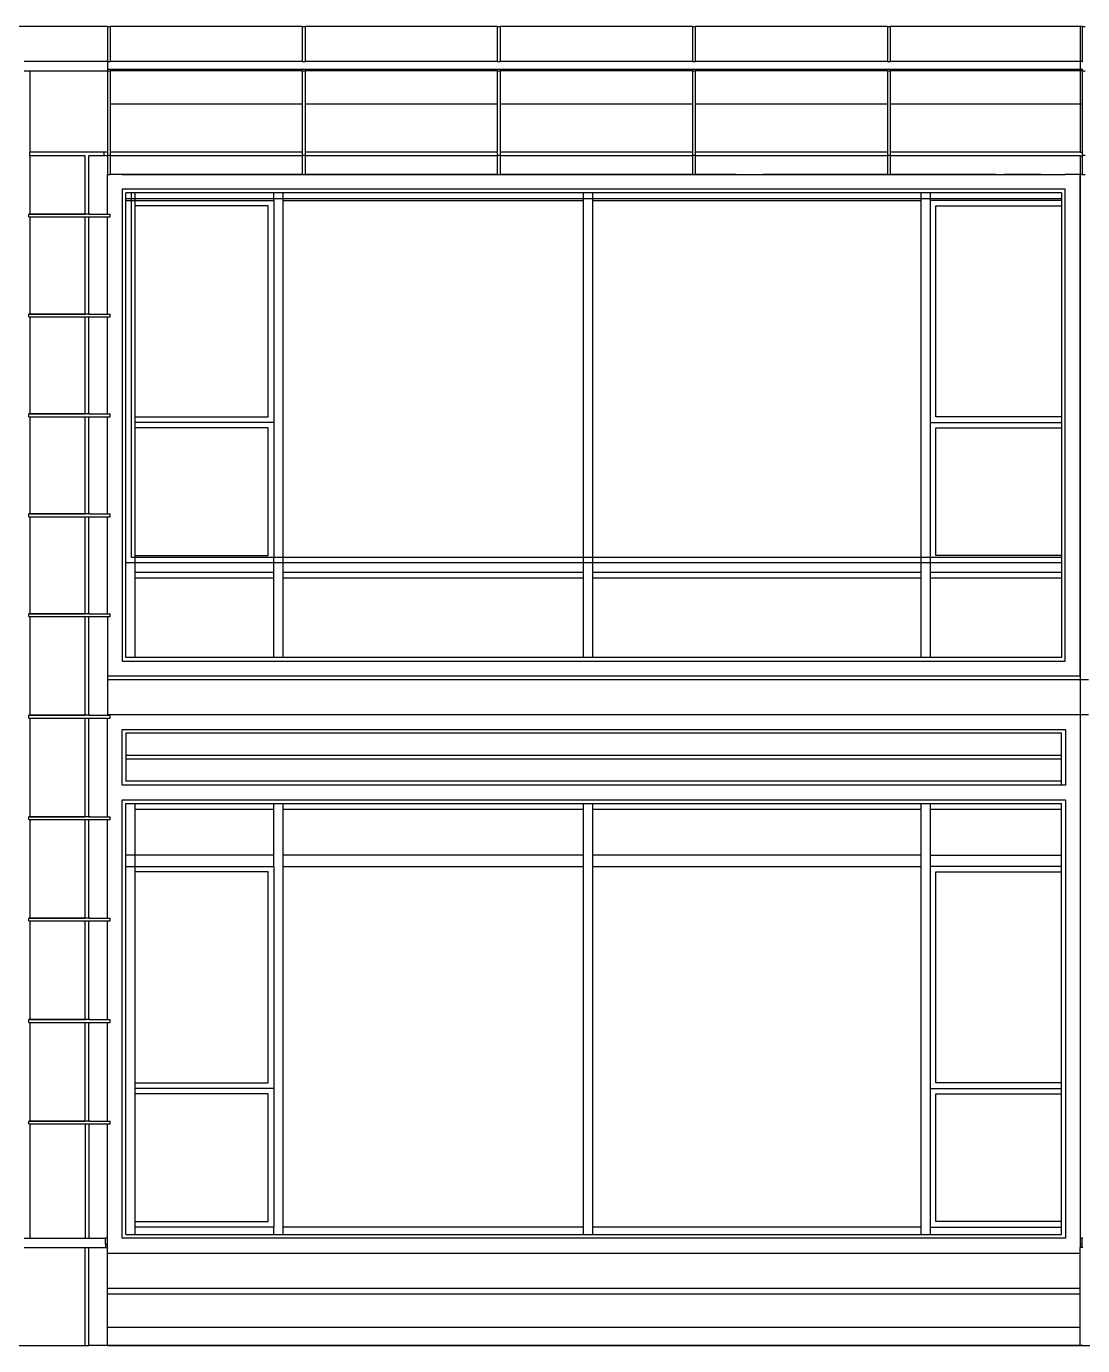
# Model space of a CAD drawing. Extents: x -311 to 61613, y 0 to 58400.
# Drawn here: x 34462 to 40173, y 0 to 7130 of the extents above; entities that cross this region are included whole.
import ezdxf

# ---------------------------------------------------------------- set-up
doc = ezdxf.new("R2010")
doc.units = 0
doc.header["$LTSCALE"] = 1000
doc.header["$MEASUREMENT"] = 0
doc.layers.add('AD-AREA-OUTL', color=31, linetype='Continuous')

msp = doc.modelspace()

# ---------------------------------------------------------------- linework, layer by layer
at = {"layer": 'AD-AREA-OUTL', "color": 252}
for p, q in [((34900, 7130.4), (34007.1, 7130.4)), ((34900, 7130.4), (34900, 6940.4)), ((34900, 7130.4), (34914.8, 7130.4)), ((35954.1, 7130.4), (34914.8, 7130.4)), ((34914.8, 7130.4), (34914.8, 6940.4)), ((35954.1, 7130.4), (35954.1, 6940.4)), ((35954.1, 7130.4), (35969.2, 7130.4)), ((37008.5, 7130.4), (35969.2, 7130.4)), ((35969.2, 7130.4), (35969.2, 6940.4)), ((37008.5, 7130.4), (37008.5, 6940.4)), ((37008.5, 7130.4), (37023.7, 7130.4)), ((38063, 7130.4), (37023.7, 7130.4)), ((37023.7, 7130.4), (37023.7, 6940.4)), ((38063, 7130.4), (38063, 6940.4)), ((38063, 7130.4), (38077.8, 7130.4)), ((39117.4, 7130.4), (38077.8, 7130.4)), ((38077.8, 7130.4), (38077.8, 6940.4)), ((39117.4, 7130.4), (39117.4, 6940.4)), ((39117.4, 7130.4), (39132.2, 7130.4)), ((40159.9, 7130.4), (39132.2, 7130.4)), ((39132.2, 7130.4), (39132.2, 6940.4)), ((40171.5, 7130.4), (40159.9, 7130.4)), ((40159.9, 7130.4), (40159.9, 6940.4)), ((40171.5, 7130.4), (40186.7, 7130.4)), ((40171.5, 7130.4), (40171.5, 6940.4)), ((34900, 6940.4), (34450.2, 6940.4)), ((34900, 6940.4), (34914.8, 6940.4)), ((34900, 6940.4), (34900, 6940.4)), ((34900, 6940.4), (34900, 6900)), ((35954.1, 6940.4), (34914.8, 6940.4)), ((35954.1, 6940.4), (35969.2, 6940.4)), ((37008.5, 6940.4), (35969.2, 6940.4)), ((37008.5, 6940.4), (37023.7, 6940.4)), ((38063, 6940.4), (37023.7, 6940.4)), ((38063, 6940.4), (38077.8, 6940.4)), ((39117.4, 6940.4), (38077.8, 6940.4)), ((39117.4, 6940.4), (39132.2, 6940.4)), ((40159.9, 6940.4), (39132.2, 6940.4)), ((40159.9, 6940.4), (40159.9, 6900)), ((40171.5, 6940.4), (40159.9, 6940.4)), ((40171.5, 6940.4), (40175.1, 6940.4)), ((34450.2, 6890.3), (34480.2, 6890.3)), ((34480.2, 6890.3), (34900, 6890.3)), ((34480.2, 6890.3), (34480.2, 6450.3)), ((34900, 6900), (40159.9, 6900)), ((34900, 6900), (34900, 6900)), ((34900, 6900), (34900, 6890.3)), ((34900, 6890.3), (34914.8, 6890.3)), ((34900, 6890.3), (34900, 6450.3)), ((35954.1, 6890.3), (34914.8, 6890.3)), ((34914.8, 6890.3), (34914.8, 6710)), ((35954.1, 6890.3), (35954.1, 6710)), ((35954.1, 6890.3), (35969.2, 6890.3)), ((37008.5, 6890.3), (35969.2, 6890.3)), ((35969.2, 6890.3), (35969.2, 6710)), ((37008.5, 6890.3), (37008.5, 6710)), ((37008.5, 6890.3), (37023.7, 6890.3)), ((38063, 6890.3), (37023.7, 6890.3)), ((37023.7, 6890.3), (37023.7, 6710)), ((38063, 6890.3), (38063, 6710)), ((38063, 6890.3), (38077.8, 6890.3)), ((39117.4, 6890.3), (38077.8, 6890.3)), ((38077.8, 6890.3), (38077.8, 6710)), ((39117.4, 6890.3), (39117.4, 6710)), ((39117.4, 6890.3), (39132.2, 6890.3)), ((40159.9, 6890.4), (39132.2, 6890.3)), ((39132.2, 6890.3), (39132.2, 6710)), ((40159.9, 6900), (40175.1, 6900)), ((40171.5, 6890.3), (40159.9, 6890.4)), ((40159.9, 6890.4), (40159.9, 6710)), ((40171.5, 6890.3), (40171.5, 6710)), ((40171.5, 6890.3), (40186.7, 6890.3)), ((34914.8, 6710), (34914.8, 6450.3)), ((35954.1, 6710), (34914.8, 6710)), ((35954.1, 6710), (35954.1, 6450.3)), ((35969.2, 6710), (35969.2, 6450.3)), ((37008.5, 6710), (35969.2, 6710)), ((37008.5, 6710), (37008.5, 6450.3)), ((37023.7, 6710), (37023.7, 6450.3)), ((38063, 6710), (37023.7, 6710)), ((38063, 6710), (38063, 6450.3)), ((38077.8, 6710), (38077.8, 6450.3)), ((39117.4, 6710), (38077.8, 6710)), ((39117.4, 6710), (39117.4, 6450.3)), ((39132.2, 6710), (39132.2, 6450.3)), ((40159.9, 6710), (39132.2, 6710)), ((40171.5, 6710), (40159.9, 6710)), ((40159.9, 6710), (40159.9, 6450.3)), ((40171.5, 6710), (40171.5, 6450.3)), ((34880.2, 6450.3), (34480.2, 6450.3)), ((34480.2, 6430.3), (34480.2, 6450.3)), ((34780, 6430.3), (34480.2, 6430.3)), ((34480.2, 6430.3), (34480.2, 6116)), ((34780, 6116), (34780, 6430.3)), ((34880.2, 6430.3), (34800.1, 6430.3)), ((34800.1, 6116), (34800.1, 6430.3)), ((34900, 6450.3), (34880.2, 6450.3)), ((34880.2, 6450.3), (34880.2, 6430.3)), ((34900, 6430.3), (34880.2, 6430.3)), ((34900, 6450.3), (34900, 6434.8)), ((34900, 6434.8), (34900, 6430.3)), ((34900, 6434.8), (34914.8, 6434.8)), ((34900, 6430.3), (34900, 6330.3)), ((34914.8, 6450.3), (34914.8, 6434.8)), ((35954.1, 6450.3), (34914.8, 6450.3)), ((34914.8, 6430.3), (34914.8, 6434.8)), ((34914.8, 6430.3), (34914.8, 6330.3)), ((35954.1, 6430.3), (34914.8, 6430.3)), ((35954.1, 6450.3), (35954.1, 6434.8)), ((35954.1, 6434.8), (35954.1, 6430.3)), ((35954.1, 6434.8), (35969.2, 6434.8)), ((35954.1, 6430.3), (35954.1, 6330.3)), ((35969.2, 6450.3), (35969.2, 6434.8)), ((37008.5, 6450.3), (35969.2, 6450.3)), ((35969.2, 6430.3), (35969.2, 6434.8)), ((35969.2, 6430.3), (35969.2, 6330.3)), ((37008.5, 6430.3), (35969.2, 6430.3)), ((37008.5, 6450.3), (37008.5, 6434.8)), ((37008.5, 6434.8), (37008.5, 6430.3)), ((37008.5, 6434.8), (37023.7, 6434.8)), ((37008.5, 6430.3), (37008.5, 6330.3)), ((37023.7, 6450.3), (37023.7, 6434.8)), ((38063, 6450.3), (37023.7, 6450.3)), ((37023.7, 6430.3), (37023.7, 6434.8)), ((37023.7, 6430.3), (37023.7, 6330.3)), ((38063, 6430.3), (37023.7, 6430.3)), ((38063, 6450.3), (38063, 6434.8)), ((38063, 6434.8), (38063, 6430.3)), ((38063, 6434.8), (38077.8, 6434.8)), ((38063, 6430.3), (38063, 6330.3)), ((38077.8, 6450.3), (38077.8, 6434.8)), ((39117.4, 6450.3), (38077.8, 6450.3)), ((38077.8, 6430.3), (38077.8, 6434.8)), ((38077.8, 6430.3), (38077.8, 6330.3)), ((39117.4, 6430.3), (38077.8, 6430.3)), ((39117.4, 6450.3), (39117.4, 6434.8)), ((39117.4, 6434.8), (39117.4, 6430.3)), ((39117.4, 6434.8), (39132.2, 6434.8)), ((39117.4, 6430.3), (39117.4, 6330.3)), ((39132.2, 6450.3), (39132.2, 6434.8)), ((40159.9, 6450.3), (39132.2, 6450.3)), ((39132.2, 6430.3), (39132.2, 6434.8)), ((40159.9, 6430.3), (39132.2, 6430.3)), ((39132.2, 6430.3), (39132.2, 6330.3)), ((40159.9, 6450.3), (40171.5, 6450.3)), ((40159.9, 6430.3), (40159.9, 6330.3)), ((40159.9, 6430.3), (40171.5, 6430.3)), ((40171.5, 6450.3), (40171.5, 6434.8)), ((40171.5, 6434.8), (40171.5, 6430.3)), ((40171.5, 6434.8), (40186.7, 6434.8)), ((40171.5, 6430.3), (40171.5, 6330.3)), ((34900, 6330.3), (34914.8, 6330.3)), ((34900, 6330.3), (34900, 6330.3)), ((34900, 6116), (34900, 6330.3)), ((34979.7, 6330.3), (34914.8, 6330.3)), ((34979.7, 6330.3), (34979.7, 6330)), ((34999.8, 6330.3), (34979.7, 6330.3)), ((34979.7, 6330), (34999.8, 6330)), ((35029.8, 6330.3), (34999.8, 6330.3)), ((34999.8, 6330), (34999.8, 6330.3)), ((34999.8, 6330), (35029.8, 6330)), ((35049.9, 6330.3), (35029.8, 6330.3)), ((35029.8, 6330), (35029.8, 6330.3)), ((35029.8, 6330), (35049.9, 6330)), ((35049.9, 6330.3), (35049.9, 6330)), ((35799.9, 6330.3), (35049.9, 6330.3)), ((35049.9, 6330), (35799.9, 6330)), ((35850, 6330.3), (35799.9, 6330.3)), ((35799.9, 6330), (35799.9, 6330.3)), ((35799.9, 6330), (35850, 6330)), ((35954.1, 6330.3), (35850, 6330.3)), ((35850, 6330), (35850, 6330.3)), ((35850, 6330), (36499.8, 6330)), ((35954.1, 6330.3), (35969.2, 6330.3)), ((36499.8, 6330.3), (35969.2, 6330.3)), ((36549.9, 6330.3), (36499.8, 6330.3)), ((36499.8, 6330), (36499.8, 6330.3)), ((36499.8, 6330), (36549.9, 6330)), ((37008.5, 6330.3), (36549.9, 6330.3)), ((36549.9, 6330), (36549.9, 6330.3)), ((36549.9, 6330), (37299.9, 6330)), ((37008.5, 6330.3), (37023.7, 6330.3)), ((37299.9, 6330.3), (37023.7, 6330.3)), ((37350, 6330.3), (37299.9, 6330.3)), ((37299.9, 6330), (37299.9, 6330.3)), ((37299.9, 6330), (37350, 6330)), ((37350, 6330), (37350, 6330.3)), ((37399.8, 6330.3), (37350, 6330.3)), ((37350, 6330), (37399.8, 6330)), ((37474.5, 6330.3), (37399.8, 6330.3)), ((37399.8, 6330.3), (37399.8, 6330)), ((37399.8, 6330), (37474.5, 6330)), ((37524.6, 6330.3), (37474.5, 6330.3)), ((37474.5, 6330), (37474.5, 6330.3)), ((37474.5, 6330), (37524.6, 6330)), ((37583.2, 6330.3), (37524.6, 6330.3)), ((37524.6, 6330), (37524.6, 6330.3)), ((37524.6, 6330), (37583.2, 6330)), ((37819.9, 6330.3), (37583.2, 6330.3)), ((37583.2, 6330), (37583.2, 6330.3)), ((37583.2, 6330), (37819.9, 6330)), ((37849.9, 6330.3), (37819.9, 6330.3)), ((37819.9, 6330), (37819.9, 6330.3)), ((37819.9, 6330), (37849.9, 6330)), ((37879.9, 6330.3), (37849.9, 6330.3)), ((37849.9, 6330.3), (37849.9, 6330)), ((37849.9, 6330), (37879.9, 6330)), ((38063, 6330.3), (37879.9, 6330.3)), ((37879.9, 6330), (37879.9, 6330.3)), ((37879.9, 6330), (38299.7, 6330)), ((38063, 6330.3), (38077.8, 6330.3)), ((38299.7, 6330.3), (38077.8, 6330.3)), ((38299.7, 6330.3), (38399.9, 6330.3)), ((38299.7, 6330.3), (38299.7, 6330)), ((38299.7, 6330), (38399.9, 6330)), ((38399.9, 6330.3), (38446.8, 6330.3)), ((38399.9, 6330.3), (38399.9, 6330)), ((38399.9, 6330), (38446.8, 6330)), ((39117.4, 6330.3), (38446.8, 6330.3)), ((38446.8, 6330), (38446.8, 6330.3)), ((38446.8, 6330), (39299.8, 6330)), ((39117.4, 6330.3), (39132.2, 6330.3)), ((39299.8, 6330.3), (39132.2, 6330.3)), ((39349.9, 6330.3), (39299.8, 6330.3)), ((39299.8, 6330), (39299.8, 6330.3)), ((39299.8, 6330), (39349.9, 6330)), ((39703, 6330.3), (39349.9, 6330.3)), ((39349.9, 6330), (39349.9, 6330.3)), ((39349.9, 6330), (39703, 6330)), ((39703, 6330.3), (39750, 6330.3)), ((39703, 6330), (39703, 6330.3)), ((39703, 6330), (39750, 6330)), ((39849.8, 6330.3), (39750, 6330.3)), ((39750, 6330), (39750, 6330.3)), ((39750, 6330), (39849.8, 6330)), ((39950, 6330.3), (39849.8, 6330.3)), ((39849.8, 6330), (39849.8, 6330.3)), ((39849.8, 6330), (39950, 6330)), ((39950, 6330.3), (39950, 6330.3)), ((39950, 6330.3), (39999.7, 6330.3)), ((39950, 6330.3), (39950, 6330)), ((39950, 6330), (39999.7, 6330)), ((39999.7, 6330.3), (40079.5, 6330.3)), ((39999.7, 6330.3), (39999.7, 6330)), ((39999.7, 6330), (40079.5, 6330)), ((40159.5, 6330.3), (40079.5, 6330.3)), ((40079.5, 6330), (40079.5, 6330.3)), ((40159.5, 6330), (40159.5, 6330.3)), ((40159.5, 6330.3), (40159.9, 6330.3)), ((40159.5, 6260), (40159.5, 6330)), ((40159.9, 6330), (40159.5, 6330)), ((40159.9, 6330.3), (40159.9, 6330)), ((40171.5, 6330.3), (40159.9, 6330.3)), ((40159.9, 6330), (40159.9, 6260)), ((40171.5, 6330.3), (40186.7, 6330.3)), ((40079.5, 6250), (34979.7, 6250)), ((34979.7, 6250), (34979.7, 3700)), ((35029.8, 6230), (34999.8, 6230)), ((34999.8, 6200), (34999.8, 6230)), ((35049.9, 6230), (35029.8, 6230)), ((35029.8, 6200), (35029.8, 6230)), ((35049.9, 6200), (35049.9, 6230)), ((35799.9, 6230), (35049.9, 6230)), ((35850, 6230), (35799.9, 6230)), ((35799.9, 6200), (35799.9, 6230)), ((37474.5, 6230), (35850, 6230)), ((35850, 6200), (35850, 6230)), ((37524.6, 6230), (37474.5, 6230)), ((37474.5, 6200), (37474.5, 6230)), ((39299.8, 6230), (37524.6, 6230)), ((37524.6, 6200), (37524.6, 6230)), ((39299.8, 6200), (39299.8, 6230)), ((39349.9, 6230), (39299.8, 6230)), ((40059.7, 6230), (39349.9, 6230)), ((39349.9, 6200), (39349.9, 6230)), ((40059.7, 6230), (40059.7, 6200)), ((40079.5, 3700), (40079.5, 6250)), ((40159.5, 6200), (40159.5, 6260)), ((40159.9, 6260), (40159.5, 6260)), ((40159.9, 6260), (40159.9, 6200)), ((34999.8, 6190), (34999.8, 6200)), ((34999.8, 6200), (35029.8, 6200)), ((34999.8, 4230), (34999.8, 6190)), ((34999.8, 6190), (35029.8, 6190)), ((35029.8, 6200), (35049.9, 6200)), ((35029.8, 6190), (35029.8, 6200)), ((35029.8, 6190), (35049.9, 6190)), ((35029.8, 4260), (35029.8, 6190)), ((35049.9, 6190), (35049.9, 6200)), ((35049.9, 6200), (35799.9, 6200)), ((35049.9, 6160), (35049.9, 6190)), ((35049.9, 6190), (35799.9, 6190)), ((35049.9, 5020), (35049.9, 6160)), ((35769.9, 6160), (35049.9, 6160)), ((35769.9, 5020), (35769.9, 6160)), ((35799.9, 6200), (35850, 6200)), ((35799.9, 6190), (35799.9, 6200)), ((35799.9, 6190), (35799.9, 4990)), ((35850, 6190), (35850, 6200)), ((35850, 6200), (37474.5, 6200)), ((35850, 4260), (35850, 6190)), ((35850, 6190), (37474.5, 6190)), ((37474.5, 6200), (37524.6, 6200)), ((37474.5, 6190), (37474.5, 6200)), ((37474.5, 4260), (37474.5, 6190)), ((37524.6, 6200), (39299.8, 6200)), ((37524.6, 6190), (37524.6, 6200)), ((37524.6, 4260), (37524.6, 6190)), ((37524.6, 6190), (39299.8, 6190)), ((39299.8, 6190), (39299.8, 6200)), ((39299.8, 6200), (39349.9, 6200)), ((39299.8, 4260), (39299.8, 6190)), ((39349.9, 6190), (39349.9, 6200)), ((39349.9, 6200), (40059.7, 6200)), ((39349.9, 4990), (39349.9, 6190)), ((40059.7, 6190), (39349.9, 6190)), ((39379.9, 6160), (40059.7, 6160)), ((39379.9, 5020), (39379.9, 6160)), ((40059.7, 6200), (40059.7, 6190)), ((40059.7, 6190), (40059.7, 6160)), ((40059.7, 6160), (40059.7, 5020)), ((40159.5, 6190), (40159.5, 6200)), ((40159.5, 6200), (40159.9, 6200)), ((40159.5, 4260), (40159.5, 6190)), ((40159.5, 6190), (40159.9, 6190)), ((40159.9, 6200), (40159.9, 6190)), ((40159.9, 6190), (40159.9, 4260)), ((34804.4, 6116), (34475.9, 6116)), ((34475.9, 6101), (34475.9, 6116)), ((34480.2, 6116), (34475.9, 6116)), ((34475.9, 6101), (34480.2, 6101)), ((34480.2, 6116), (34780, 6116)), ((34480.2, 6101), (34780, 6101)), ((34480.2, 6101), (34480.2, 5575.8)), ((34800.1, 6116), (34780, 6116)), ((34780, 6101), (34800.1, 6101)), ((34780, 5575.8), (34780, 6101)), ((34800.1, 6116), (34900, 6116)), ((34800.1, 6101), (34900, 6101)), ((34800.1, 5575.8), (34800.1, 6101)), ((34900, 6116), (34914.8, 6116)), ((34900, 6101), (34914.8, 6101)), ((34900, 5575.8), (34900, 6101)), ((34914.8, 6101), (34914.8, 6116)), ((34804.4, 5575.8), (34475.9, 5575.8)), ((34475.9, 5560.8), (34475.9, 5575.8)), ((34480.2, 5575.8), (34475.9, 5575.8)), ((34480.2, 5575.8), (34780, 5575.8)), ((34800.1, 5575.8), (34780, 5575.8)), ((34800.1, 5575.8), (34900, 5575.8)), ((34900, 5575.8), (34914.8, 5575.8)), ((34914.8, 5560.8), (34914.8, 5575.8)), ((34475.9, 5560.8), (34480.2, 5560.8)), ((34480.2, 5560.8), (34780, 5560.8)), ((34480.2, 5560.8), (34480.2, 5035.5)), ((34780, 5560.8), (34800.1, 5560.8)), ((34780, 5035.5), (34780, 5560.8)), ((34800.1, 5560.8), (34900, 5560.8)), ((34800.1, 5035.5), (34800.1, 5560.8)), ((34900, 5560.8), (34914.8, 5560.8)), ((34900, 5035.5), (34900, 5560.8)), ((34804.4, 5035.5), (34475.9, 5035.5)), ((34475.9, 5020.5), (34475.9, 5035.5)), ((34480.2, 5035.5), (34475.9, 5035.5)), ((34475.9, 5020.5), (34480.2, 5020.5)), ((34480.2, 5035.5), (34780, 5035.5)), ((34480.2, 5020.5), (34780, 5020.5)), ((34480.2, 5020.5), (34480.2, 4495.3)), ((34800.1, 5035.5), (34780, 5035.5)), ((34780, 5020.5), (34800.1, 5020.5)), ((34780, 4495.3), (34780, 5020.5)), ((34800.1, 5035.5), (34900, 5035.5)), ((34800.1, 5020.5), (34900, 5020.5)), ((34800.1, 4495.3), (34800.1, 5020.5)), ((34900, 5035.5), (34914.8, 5035.5)), ((34900, 5020.5), (34914.8, 5020.5)), ((34900, 4495.3), (34900, 5020.5)), ((34914.8, 5020.5), (34914.8, 5035.5)), ((35049.9, 4990), (35049.9, 5020)), ((35049.9, 5020), (35769.9, 5020)), ((40059.7, 5020), (39379.9, 5020)), ((40059.7, 5020), (40059.7, 4990)), ((35049.9, 4960), (35049.9, 4990)), ((35799.9, 4990), (35049.9, 4990)), ((35049.9, 4270), (35049.9, 4960)), ((35769.9, 4960), (35049.9, 4960)), ((35769.9, 4270), (35769.9, 4960)), ((35799.9, 4990), (35799.9, 4260)), ((39349.9, 4260), (39349.9, 4990)), ((39349.9, 4990), (40059.7, 4990)), ((39379.9, 4960), (40059.7, 4960)), ((39379.9, 4270), (39379.9, 4960)), ((40059.7, 4990), (40059.7, 4960)), ((40059.7, 4960), (40059.7, 4270)), ((34804.4, 4495.3), (34475.9, 4495.3)), ((34475.9, 4480.3), (34475.9, 4495.3)), ((34480.2, 4495.3), (34475.9, 4495.3)), ((34480.2, 4495.3), (34780, 4495.3)), ((34800.1, 4495.3), (34780, 4495.3)), ((34800.1, 4495.3), (34900, 4495.3)), ((34900, 4495.3), (34914.8, 4495.3)), ((34914.8, 4480.3), (34914.8, 4495.3)), ((34475.9, 4480.3), (34480.2, 4480.3)), ((34480.2, 4480.3), (34780, 4480.3)), ((34480.2, 4480.3), (34480.2, 3955)), ((34780, 4480.3), (34800.1, 4480.3)), ((34780, 3955), (34780, 4480.3)), ((34800.1, 4480.3), (34900, 4480.3)), ((34800.1, 3955), (34800.1, 4480.3)), ((34900, 4480.3), (34914.8, 4480.3)), ((34900, 3955), (34900, 4480.3)), ((34999.8, 3720), (34999.8, 4230)), ((35049.9, 4230), (34999.8, 4230)), ((35049.9, 4260), (35029.8, 4260)), ((35049.9, 4260), (35049.9, 4270)), ((35049.9, 4270), (35769.9, 4270)), ((35049.9, 4230), (35049.9, 4260)), ((35799.9, 4260), (35049.9, 4260)), ((35049.9, 4180), (35049.9, 4230)), ((35799.9, 4230), (35049.9, 4230)), ((35799.9, 4230), (35799.9, 4260)), ((35850, 4260), (35799.9, 4260)), ((35799.9, 4180), (35799.9, 4230)), ((35850, 4230), (35799.9, 4230)), ((35850, 4230), (35850, 4260)), ((37474.5, 4260), (35850, 4260)), ((37474.5, 4230), (35850, 4230)), ((35850, 4180), (35850, 4230)), ((37524.6, 4260), (37474.5, 4260)), ((37474.5, 4230), (37474.5, 4260)), ((37524.6, 4230), (37474.5, 4230)), ((37474.5, 4180), (37474.5, 4230)), ((37524.6, 4230), (37524.6, 4260)), ((39299.8, 4260), (37524.6, 4260)), ((39299.8, 4230), (37524.6, 4230)), ((37524.6, 4180), (37524.6, 4230)), ((39349.9, 4260), (39299.8, 4260)), ((39299.8, 4230), (39299.8, 4260)), ((39349.9, 4230), (39299.8, 4230)), ((39299.8, 4180), (39299.8, 4230)), ((40059.7, 4260), (39349.9, 4260)), ((39349.9, 4230), (39349.9, 4260)), ((40059.7, 4230), (39349.9, 4230)), ((39349.9, 4180), (39349.9, 4230)), ((40059.7, 4270), (39379.9, 4270)), ((40059.7, 4270), (40059.7, 4260)), ((40059.7, 4260), (40059.7, 4230)), ((40059.7, 4230), (40059.7, 4180)), ((40159.5, 4230), (40159.5, 4260)), ((40159.9, 4260), (40159.5, 4260)), ((40159.5, 4180), (40159.5, 4230)), ((40159.9, 4230), (40159.5, 4230)), ((40159.9, 4260), (40159.9, 4230)), ((40159.9, 4230), (40159.9, 4180)), ((35049.9, 4150), (35049.9, 4180)), ((35049.9, 4180), (35799.9, 4180)), ((35049.9, 3720), (35049.9, 4150)), ((35049.9, 4150), (35799.9, 4150)), ((35799.9, 4150), (35799.9, 4180)), ((35799.9, 3720), (35799.9, 4150)), ((35850, 4150), (35850, 4180)), ((35850, 4180), (37474.5, 4180)), ((35850, 3720), (35850, 4150)), ((35850, 4150), (37474.5, 4150)), ((37474.5, 4150), (37474.5, 4180)), ((37474.5, 3720), (37474.5, 4150)), ((37524.6, 4150), (37524.6, 4180)), ((37524.6, 4180), (39299.8, 4180)), ((37524.6, 3720), (37524.6, 4150)), ((37524.6, 4150), (39299.8, 4150)), ((39299.8, 4150), (39299.8, 4180)), ((39299.8, 3720), (39299.8, 4150)), ((39349.9, 4150), (39349.9, 4180)), ((39349.9, 4180), (40059.7, 4180)), ((39349.9, 3720), (39349.9, 4150)), ((39349.9, 4150), (40059.7, 4150)), ((40059.7, 4180), (40059.7, 4150)), ((40059.7, 4150), (40059.7, 3720)), ((40159.5, 4150), (40159.5, 4180)), ((40159.5, 4180), (40159.9, 4180)), ((40159.5, 3700), (40159.5, 4150)), ((40159.5, 4150), (40159.9, 4150)), ((40159.9, 4180), (40159.9, 4150)), ((40159.9, 4150), (40159.9, 3700)), ((34804.4, 3955), (34475.9, 3955)), ((34475.9, 3940), (34475.9, 3955)), ((34480.2, 3955), (34475.9, 3955)), ((34475.9, 3940), (34480.2, 3940)), ((34480.2, 3955), (34780, 3955)), ((34480.2, 3940), (34780, 3940)), ((34480.2, 3940), (34480.2, 3406.7)), ((34800.1, 3955), (34780, 3955)), ((34780, 3940), (34800.1, 3940)), ((34780, 3406.7), (34780, 3940)), ((34800.1, 3955), (34900, 3955)), ((34800.1, 3940), (34900, 3940)), ((34800.1, 3406.7), (34800.1, 3940)), ((34900, 3955), (34914.8, 3955)), ((34900, 3940), (34900, 3620)), ((34900, 3940), (34914.8, 3940)), ((34914.8, 3940), (34914.8, 3955)), ((35049.9, 3720), (34999.8, 3720)), ((35799.9, 3720), (35049.9, 3720)), ((35850, 3720), (35799.9, 3720)), ((37474.5, 3720), (35850, 3720)), ((37524.6, 3720), (37474.5, 3720)), ((39299.8, 3720), (37524.6, 3720)), ((39349.9, 3720), (39299.8, 3720)), ((40059.7, 3720), (39349.9, 3720)), ((34979.7, 3700), (40079.5, 3700)), ((40159.5, 3620), (40159.5, 3700)), ((40159.5, 3700), (40159.9, 3700)), ((40159.9, 3700), (40159.9, 3600)), ((34900, 3620), (34900, 3600)), ((34900, 3620), (40159.5, 3620)), ((34900, 3600), (40159.9, 3600)), ((34900, 3600), (34900, 3410)), ((34900, 3600), (34900, 3600)), ((34900, 3600), (34900, 3410)), ((40159.9, 3600), (40205, 3600)), ((40159.9, 3600), (40159.9, 3410)), ((34804.4, 3406.7), (34475.9, 3406.7)), ((34475.9, 3391.7), (34475.9, 3406.7)), ((34480.2, 3406.7), (34475.9, 3406.7)), ((34475.9, 3391.7), (34480.2, 3391.7)), ((34480.2, 3406.7), (34780, 3406.7)), ((34480.2, 3391.7), (34780, 3391.7)), ((34480.2, 3391.7), (34480.2, 2858.4)), ((34800.1, 3406.7), (34780, 3406.7)), ((34780, 3391.7), (34800.1, 3391.7)), ((34780, 2858.4), (34780, 3391.7)), ((34800.1, 3406.7), (34900, 3406.7)), ((34800.1, 3391.7), (34900, 3391.7)), ((34800.1, 2858.4), (34800.1, 3391.7)), ((34900, 3410), (34900, 3406.7)), ((40159.9, 3410), (34900, 3410)), ((34900, 3410), (34900, 3410)), ((34900, 3406.7), (34914.8, 3406.7)), ((34900, 3391.7), (34914.8, 3391.7)), ((34900, 2858.4), (34900, 3391.7)), ((34914.8, 3391.7), (34914.8, 3406.7)), ((40205, 3410), (40159.9, 3410)), ((40159.9, 3410), (40159.9, 580)), ((34979.7, 3330), (40079.8, 3330)), ((34979.7, 3030), (34979.7, 3330)), ((40059.7, 3310), (34999.8, 3310)), ((34999.8, 3310), (34999.8, 3190)), ((40059.7, 3190), (40059.7, 3310)), ((40079.8, 3330), (40079.8, 3030)), ((34999.8, 3190), (34999.8, 3170)), ((40059.7, 3190), (34999.8, 3190)), ((34999.8, 3170), (34999.8, 3050)), ((40059.7, 3170), (34999.8, 3170)), ((40059.7, 3170), (40059.7, 3190)), ((40059.7, 3050), (40059.7, 3170)), ((40059.7, 3030), (34979.7, 3030)), ((40059.7, 3050), (34999.8, 3050)), ((40059.7, 3030), (40059.7, 3050)), ((40079.8, 3030), (40059.7, 3030)), ((34979.7, 2950), (40079.8, 2950)), ((34979.7, 580), (34979.7, 2950)), ((34999.8, 2650), (34999.8, 2930)), ((34999.8, 2930), (35049.9, 2930)), ((35049.9, 2900), (35049.9, 2930)), ((35049.9, 2930), (35799.9, 2930)), ((35799.9, 2900), (35799.9, 2930)), ((35799.9, 2930), (35850, 2930)), ((35850, 2930), (37474.5, 2930)), ((35850, 2900), (35850, 2930)), ((37474.5, 2930), (37524.6, 2930)), ((37474.5, 2900), (37474.5, 2930)), ((37524.6, 2930), (39299.8, 2930)), ((37524.6, 2900), (37524.6, 2930)), ((39299.8, 2930), (39349.9, 2930)), ((39299.8, 2900), (39299.8, 2930)), ((39349.9, 2930), (40059.7, 2930)), ((39349.9, 2900), (39349.9, 2930)), ((40059.7, 2900), (40059.7, 2930)), ((40079.8, 2950), (40079.8, 580)), ((34804.4, 2858.4), (34475.9, 2858.4)), ((34475.9, 2843.4), (34475.9, 2858.4)), ((34480.2, 2858.4), (34475.9, 2858.4)), ((34480.2, 2858.4), (34780, 2858.4)), ((34800.1, 2858.4), (34780, 2858.4)), ((34800.1, 2858.4), (34900, 2858.4)), ((34900, 2858.4), (34914.8, 2858.4)), ((34914.8, 2843.4), (34914.8, 2858.4)), ((35049.9, 2650), (35049.9, 2900)), ((35049.9, 2900), (35799.9, 2900)), ((35799.9, 2650), (35799.9, 2900)), ((35850, 2650), (35850, 2900)), ((35850, 2900), (37474.5, 2900)), ((37474.5, 2650), (37474.5, 2900)), ((37524.6, 2650), (37524.6, 2900)), ((37524.6, 2900), (39299.8, 2900)), ((39299.8, 2650), (39299.8, 2900)), ((39349.9, 2650), (39349.9, 2900)), ((39349.9, 2900), (40059.7, 2900)), ((40059.7, 2650), (40059.7, 2900)), ((34475.9, 2843.4), (34480.2, 2843.4)), ((34480.2, 2843.4), (34780, 2843.4)), ((34480.2, 2843.4), (34480.2, 2310)), ((34780, 2843.4), (34800.1, 2843.4)), ((34780, 2310), (34780, 2843.4)), ((34800.1, 2843.4), (34900, 2843.4)), ((34800.1, 2310), (34800.1, 2843.4)), ((34900, 2843.4), (34914.8, 2843.4)), ((34900, 2310), (34900, 2843.4)), ((34999.8, 2590), (34999.8, 2650)), ((35049.9, 2650), (34999.8, 2650)), ((35049.9, 2590), (35049.9, 2650)), ((35799.9, 2650), (35049.9, 2650)), ((35799.9, 2590), (35799.9, 2650)), ((35850, 2590), (35850, 2650)), ((37474.5, 2650), (35850, 2650)), ((37474.5, 2590), (37474.5, 2650)), ((37524.6, 2590), (37524.6, 2650)), ((39299.8, 2650), (37524.6, 2650)), ((39299.8, 2590), (39299.8, 2650)), ((39349.9, 2650), (40059.7, 2650)), ((39349.9, 2590), (39349.9, 2650)), ((40059.7, 2590), (40059.7, 2650)), ((34999.8, 600), (34999.8, 2590)), ((34999.8, 2590), (35049.9, 2590)), ((35049.9, 2560), (35049.9, 2590)), ((35049.9, 2590), (35799.9, 2590)), ((35799.9, 2590), (35799.9, 1390)), ((35850, 640), (35850, 2590)), ((35850, 2590), (37474.5, 2590)), ((37474.5, 640), (37474.5, 2590)), ((37524.6, 640), (37524.6, 2590)), ((37524.6, 2590), (39299.8, 2590)), ((39299.8, 640), (39299.8, 2590)), ((39349.9, 1390), (39349.9, 2590)), ((40059.7, 2590), (39349.9, 2590)), ((40059.7, 2560), (40059.7, 2590)), ((35049.9, 1420), (35049.9, 2560)), ((35769.9, 2560), (35049.9, 2560)), ((35769.9, 1420), (35769.9, 2560)), ((39379.9, 2560), (40059.7, 2560)), ((39379.9, 1420), (39379.9, 2560)), ((40059.7, 1420), (40059.7, 2560)), ((34804.4, 2310), (34475.9, 2310)), ((34475.9, 2295), (34475.9, 2310)), ((34480.2, 2310), (34475.9, 2310)), ((34475.9, 2295), (34480.2, 2295)), ((34480.2, 2310), (34780, 2310)), ((34480.2, 2295), (34780, 2295)), ((34480.2, 2295), (34480.2, 1761.7)), ((34800.1, 2310), (34780, 2310)), ((34780, 2295), (34800.1, 2295)), ((34780, 1761.7), (34780, 2295)), ((34800.1, 2310), (34900, 2310)), ((34800.1, 2295), (34900, 2295)), ((34800.1, 1761.7), (34800.1, 2295)), ((34900, 2310), (34914.8, 2310)), ((34900, 2295), (34914.8, 2295)), ((34900, 1761.7), (34900, 2295)), ((34914.8, 2295), (34914.8, 2310)), ((34804.4, 1761.7), (34475.9, 1761.7)), ((34475.9, 1746.7), (34475.9, 1761.7)), ((34480.2, 1761.7), (34475.9, 1761.7)), ((34475.9, 1746.7), (34480.2, 1746.7)), ((34480.2, 1761.7), (34780, 1761.7)), ((34480.2, 1746.7), (34780, 1746.7)), ((34480.2, 1746.7), (34480.2, 1213.3)), ((34800.1, 1761.7), (34780, 1761.7)), ((34780, 1746.7), (34800.1, 1746.7)), ((34780, 1213.3), (34780, 1746.7)), ((34800.1, 1761.7), (34900, 1761.7)), ((34800.1, 1746.7), (34900, 1746.7)), ((34800.1, 1213.3), (34800.1, 1746.7)), ((34900, 1761.7), (34914.8, 1761.7)), ((34900, 1746.7), (34914.8, 1746.7)), ((34900, 1213.3), (34900, 1746.7)), ((34914.8, 1746.7), (34914.8, 1761.7)), ((35049.9, 1390), (35049.9, 1420)), ((35049.9, 1420), (35769.9, 1420)), ((35049.9, 1360), (35049.9, 1390)), ((35799.9, 1390), (35049.9, 1390)), ((35049.9, 670), (35049.9, 1360)), ((35769.9, 1360), (35049.9, 1360)), ((35769.9, 670), (35769.9, 1360)), ((35799.9, 1390), (35799.9, 640)), ((39349.9, 640), (39349.9, 1390)), ((39349.9, 1390), (40059.7, 1390)), ((40059.7, 1420), (39379.9, 1420)), ((39379.9, 1360), (40059.7, 1360)), ((39379.9, 670), (39379.9, 1360)), ((40059.7, 1390), (40059.7, 1420)), ((40059.7, 1360), (40059.7, 1390)), ((40059.7, 670), (40059.7, 1360)), ((34804.4, 1213.3), (34475.9, 1213.3)), ((34475.9, 1198.4), (34475.9, 1213.3)), ((34480.2, 1213.3), (34475.9, 1213.3)), ((34480.2, 1213.3), (34780, 1213.3)), ((34800.1, 1213.3), (34780, 1213.3)), ((34800.1, 1213.3), (34900, 1213.3)), ((34900, 1213.3), (34914.8, 1213.3)), ((34914.8, 1198.4), (34914.8, 1213.3)), ((34475.9, 1198.4), (34480.2, 1198.4)), ((34480.2, 1198.4), (34780, 1198.4)), ((34480.2, 1198.4), (34480.2, 580)), ((34780, 1198.4), (34780, 580)), ((34780, 1198.4), (34800.1, 1198.4)), ((34800.1, 1198.4), (34800.1, 580)), ((34800.1, 1198.4), (34900, 1198.4)), ((34900, 1198.4), (34914.8, 1198.4)), ((34900, 580), (34900, 1198.4)), ((35049.9, 640), (35049.9, 670)), ((35049.9, 670), (35769.9, 670)), ((40059.7, 670), (39379.9, 670)), ((40059.7, 640), (40059.7, 670)), ((34450.2, 580), (34480.2, 580)), ((34480.2, 580), (34780, 580)), ((34780, 580), (34800.1, 580)), ((34800.1, 580), (34890.1, 580)), ((34900, 580), (34890.1, 580)), ((34890.1, 550), (34890.1, 580)), ((34900, 550), (34900, 580)), ((34900, 580), (34900, 580)), ((40079.8, 580), (34979.7, 580)), ((34999.8, 600), (35049.9, 600)), ((35049.9, 600), (35049.9, 640)), ((35799.9, 640), (35049.9, 640)), ((35049.9, 600), (35799.9, 600)), ((35799.9, 600), (35799.9, 640)), ((35799.9, 600), (35850, 600)), ((35850, 600), (35850, 640)), ((37474.5, 640), (35850, 640)), ((35850, 600), (37474.5, 600)), ((37474.5, 600), (37474.5, 640)), ((37474.5, 600), (37524.6, 600)), ((37524.6, 600), (37524.6, 640)), ((39299.8, 640), (37524.6, 640)), ((37524.6, 600), (39299.8, 600)), ((39299.8, 600), (39299.8, 640)), ((39299.8, 600), (39349.9, 600)), ((39349.9, 600), (39349.9, 640)), ((39349.9, 640), (40059.7, 640)), ((39349.9, 600), (40059.7, 600)), ((40059.7, 600), (40059.7, 640)), ((40159.9, 580), (40159.9, 550)), ((40159.9, 580), (40169.8, 580)), ((40175.1, 580), (40169.8, 580)), ((40169.8, 580), (40169.8, 550)), ((34450.2, 530), (34780, 530)), ((34780, 530), (34800.1, 530)), ((34780, 0), (34780, 530)), ((34800.1, 530), (34890.1, 530)), ((34800.1, 0), (34800.1, 530)), ((34890.1, 550), (34890.1, 530)), ((34890.1, 550), (34900, 550)), ((34890.1, 530), (34900, 530)), ((34900, 530), (34900, 550)), ((34900, 530), (34900, 530)), ((34900, 500), (34900, 530)), ((34900, 500), (40159.9, 500)), ((34900, 310), (34900, 500)), ((40159.9, 550), (40159.9, 530)), ((40159.9, 550), (40169.8, 550)), ((40159.9, 500), (40159.9, 530)), ((40169.8, 530), (40159.9, 530)), ((40159.9, 310), (40159.9, 500)), ((40169.8, 550), (40169.8, 530)), ((40175.1, 530), (40169.8, 530)), ((34900, 280), (34900, 310)), ((34900, 310), (40159.9, 310)), ((40159.9, 280), (40159.9, 310)), ((34900, 100), (34900, 280)), ((34900, 280), (40159.9, 280)), ((40159.9, 100), (40159.9, 280)), ((34900, 0), (34900, 100)), ((34900, 100), (40159.9, 100)), ((40159.9, 0), (40159.9, 100)), ((34450.2, 0), (34599.7, 0)), ((34599.7, 0), (34780, 0)), ((34599.7, 0), (34599.7, -0.1)), ((34780, 0), (34800.1, 0)), ((34900, 0), (34800.1, 0)), ((40159.9, 0), (34900, 0)), ((34900, 0), (34900, 0)), ((40175.1, 0), (40159.9, 0)), ((34000, 0), (34599.7, -0.1)), ((34900, 0), (43350.1, 0))]:
    msp.add_line(p, q, dxfattribs=at)

doc.saveas('drawing.dxf')
